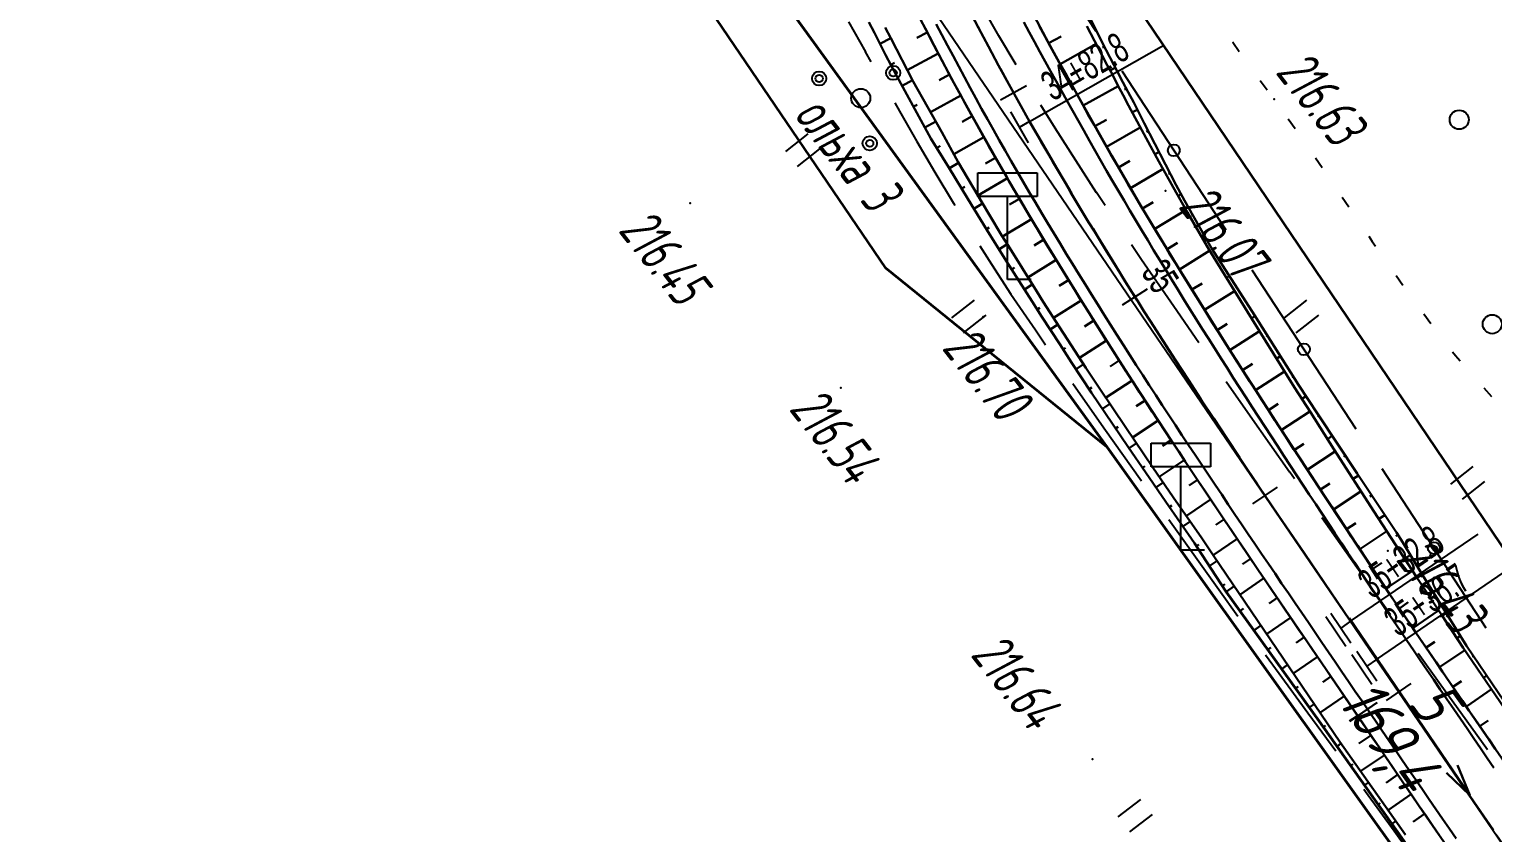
# Model space of a CAD drawing. Header units: millimetres. Extents: x -1799 to 6962, y -1020 to 4121.
# Drawn here: x 1316.7 to 1439.9, y 2685.3 to 2752.9 of the extents above; entities that cross this region are included whole.
import ezdxf

# ---------------------------------------------------------------- set-up
doc = ezdxf.new("R2010")
doc.units = ezdxf.units.MM
for name, pattern in [('CONTI', [0]), ('DASHED', [0.75, 0.5, -0.25]), ('STROT', [1.7, 0.5, -1.2])]:
    doc.linetypes.add(name, pattern=pattern)
for name, color, linetype, lineweight in [('10', 1, 'Continuous', 35), ('КОПИЯ_ОСЬ_13_ОТКОСЫ', 7, 'Continuous', 30), ('ОСЬ_ВЕРХ_ПОКРЫТИЯ_ГРАНИЦЫ_ПОЛОС', 7, 'Continuous', 30), ('ОСЬ_ВЕРХ_ПОКРЫТИЯ_ОСЬ', 1, 'Continuous', 30), ('Уклоны ПЧ', 5, 'Continuous', 30)]:
    doc.layers.add(name, color=color, linetype=linetype, lineweight=lineweight)
for name, color, linetype in [('_Ростелеком', 6, 'Continuous'), ('NAD_MDEFAULT', 7, 'CONTI'), ('PI_OTDEFAULT', 172, 'CONTI'), ('PI_TTDEFAULT', 5, 'CONTI'), ('PLN_O', 7, 'CONTI'), ('SIT_LDEFAULT', 7, 'CONTI'), ('USLZNDEFAULT', 7, 'CONTI'), ('ZAPSKDEFAULT', 7, 'CONTI'), ('КОПИЯ_ОСЬ_ТАНГЕНСЫ', 1, 'Continuous'), ('ОСЬ_ВЕРХ_ПОКРЫТИЯ_ПИКЕТЫ', 1, 'Continuous'), ('ОСЬ_ВЕРХ_ПОКРЫТИЯ_РАЗБИВКА_КРИВ', 1, 'Continuous'), ('ОСЬ_ВЕРХ_ПОКРЫТИЯ_ТАНГЕНСЫ', 1, 'Continuous'), ('разметка', 7, 'Continuous')]:
    doc.layers.add(name, color=color, linetype=linetype)
doc.styles.add('eskd', font='spds.shx', dxfattribs={"width": 1.2, "oblique": 15})
doc.styles.get("Standard").update_dxf_attribs({"font": 'arial.ttf'})
doc.styles.add('STYLE1', font='romand.shx', dxfattribs={"width": 0.9})
doc.styles.add('ГОСТ', font='', dxfattribs={"oblique": 15, "height": 4})
doc.styles.get('ГОСТ').set_extended_font_data('GOST type A')
doc.linetypes.add('кабель_связи_проект.', pattern='A,10,-1,["/",STYLE1,S=3,R=0,X=0,Y=-1.5],-4.1', length=15.1)

# ---------------------------------------------------------------- blocks, each defined once
blk = doc.blocks.new('BL_2011')
at = {"color": 0}
for p, q in [((0, 0), (0, 2.4)), ((1.6, 0), (1.6, 2.4))]:
    blk.add_line(p, q, dxfattribs=at)
blk = doc.blocks.new('BL_2009')
at = {"color": 0}
for centre, radius in [((0, 3.46), 0.6), ((0, 3.46), 0.3), ((0, 0), 0.8), ((-3.46, -1.74), 0.6), ((3.46, -1.74), 0.6), ((-3.46, -1.74), 0.3), ((3.46, -1.74), 0.3)]:
    blk.add_circle(centre, radius, dxfattribs=at)
blk = doc.blocks.new('BL_2002')
at = {"color": 0}
blk.add_circle((0, 0), 0.8, dxfattribs=at)
blk = doc.blocks.new('BL_13')
at = {"color": 0}
for p, q in [((-2.5, 7), (-2.5, 9)), ((-2.5, 9), (2.5, 9)), ((2.5, 9), (2.5, 7)), ((0, 7), (-2.5, 7)), ((0, 0), (0, 7)), ((2.5, 7), (0, 7)), ((2, 0), (0, 0))]:
    blk.add_line(p, q, dxfattribs=at)
blk = doc.blocks.new('Стрелка')
at = {"layer": 'Уклоны ПЧ', "ltscale": 2}
for points in [[(-0.02, -0.05), (-0.02, 17.97)], [(-0.02, -0.05), (-0.58, 2.62)], [(-0.02, -0.05), (0.53, 2.62)]]:
    blk.add_lwpolyline(points, dxfattribs=at)

msp = doc.modelspace()

# ---------------------------------------------------------------- linework, layer by layer
at = {"layer": '10'}
for points in [[(1030.23, 3025.88), (1104.98, 3010.61), (1151.7, 3001.47), (1215.76, 2988.7), (1216.37, 2994.4), (1243.42, 2984.29), (1269.34, 2968.88), (1297.02, 2945.02), (1332.74, 2904.56), (1362.14, 2858.92), (1384.1, 2811.27), (1401.18, 2767.78), (1401.18, 2767.78), (1485.93, 2642.5), (1601.06, 2507.03), (1669.74, 2453.01), (1726.42, 2400.56)], [(1760.12, 2342.79), (1707.96, 2376.9), (1709.7, 2385.21), (1686.99, 2406.63), (1678.74, 2414.41), (1657.2, 2434.72), (1636.59, 2448.73), (1627.17, 2455.14), (1599.4, 2478.39), (1588.97, 2490.06), (1534.41, 2551.68), (1492.27, 2600.04), (1473.16, 2624.46), (1464.33, 2635.75), (1463.27, 2637.32), (1433.87, 2680.79), (1407.41, 2717.75), (1388.78, 2732.81), (1374.56, 2753.74), (1360.6, 2810.7), (1341.33, 2850.18)]]:
    msp.add_lwpolyline(points, dxfattribs=at)
at = {"layer": '_Ростелеком', "linetype": 'кабель_связи_проект.', "lineweight": 40, "ltscale": 0.25}
msp.add_lwpolyline([(1005.3, 3011.43), (1187.78, 2973.66), (1227.2, 2956.47), (1280.34, 2925.23), (1309.93, 2895.43), (1337.92, 2857.18), (1337.92, 2857.18), (1347.9, 2838.04), (1361.04, 2811.13), (1379.45, 2756.33), (1407.41, 2717.75), (1433.87, 2680.79), (1452.86, 2652.71), (1464.81, 2636.33), (1503.78, 2587.6), (1547.89, 2537.16), (1577, 2504.26), (1600.14, 2479), (1627.71, 2455.79), (1657.2, 2434.72), (1696.71, 2398.48), (1727.09, 2370.96)], dxfattribs=at)
at = {"layer": 'PI_TTDEFAULT', "color": 5}
for p in [(1421.48, 2747.04, 216.63), (1412.33, 2739.33, 216.07), (1372.31, 2738.29, 216.45), (1396.98, 2728.71, 216.7), (1384.98, 2722.76, 216.54), (1431.05, 2709.03, 216.43), (1406.19, 2691.5, 216.64)]:
    msp.add_point(p, dxfattribs=at)
at = {"layer": 'PLN_O'}
for p, q in [((1398.79, 2764.48), (1406.46, 2752.76)), ((1408.65, 2749.42), (1417.41, 2736.03)), ((1419.6, 2732.68), (1428.36, 2719.29)), ((1430.55, 2715.95), (1439.31, 2702.56))]:
    msp.add_line(p, q, dxfattribs=at)
for centre in [(1413.03, 2742.73), (1423.98, 2725.99), (1434.93, 2709.26)]:
    msp.add_circle(centre, 0.5, dxfattribs=at)
at = {"layer": 'SIT_LDEFAULT', "color": 7}
for p, q in [((1398.3, 2752.37), (1397.03, 2754.57)), ((1385.64, 2753.54), (1387.06, 2751.03)), ((1399.75, 2749.93), (1398.3, 2752.37)), ((1417.96, 2751.86), (1417.99, 2751.82)), ((1417.99, 2751.82), (1418.54, 2751.05)), ((1387.05, 2751.03), (1387.53, 2750.19)), ((1420.3, 2748.62), (1420.9, 2747.82)), ((1389.53, 2746.73), (1389.93, 2746.04)), ((1389.92, 2746.04), (1391.4, 2743.48)), ((1403.03, 2744.61), (1401.84, 2746.52)), ((1404.77, 2741.87), (1403.03, 2744.61)), ((1422.67, 2745.39), (1423.25, 2744.58)), ((1391.4, 2743.48), (1392.91, 2740.89)), ((1406.52, 2739.16), (1404.77, 2741.87)), ((1424.95, 2742.11), (1425.51, 2741.28)), ((1392.91, 2740.89), (1394.47, 2738.29)), ((1394.47, 2738.29), (1394.58, 2738.1)), ((1407.24, 2738.1), (1406.53, 2739.17)), ((1427.2, 2738.8), (1427.76, 2737.97)), ((1396.7, 2734.7), (1397.68, 2733.14)), ((1410.31, 2733.52), (1409.46, 2734.77)), ((1429.45, 2735.5), (1429.74, 2735.07)), ((1429.73, 2735.07), (1430.01, 2734.67)), ((1397.67, 2733.14), (1399.32, 2730.62)), ((1413.03, 2729.59), (1410.31, 2733.52)), ((1431.74, 2732.21), (1432.31, 2731.39)), ((1399.32, 2730.62), (1401.37, 2727.62)), ((1415.15, 2726.54), (1413.03, 2729.59)), ((1434.08, 2728.97), (1434.68, 2728.17)), ((1401.37, 2727.62), (1402.23, 2726.38)), ((1436.5, 2725.79), (1436.75, 2725.46)), ((1436.75, 2725.46), (1437.14, 2725.02)), ((1419.46, 2720.36), (1417.43, 2723.26)), ((1404.52, 2723.1), (1407.14, 2719.39)), ((1439.12, 2722.76), (1439.78, 2722.01)), ((1422.78, 2715.66), (1419.47, 2720.36)), ((1407.14, 2719.39), (1410.3, 2714.93)), ((1423.19, 2715.09), (1422.79, 2715.66)), ((1412.61, 2711.68), (1413.74, 2710.1)), ((1425.83, 2711.32), (1425.49, 2711.81)), ((1428.43, 2707.64), (1425.83, 2711.32)), ((1413.74, 2710.1), (1416.83, 2705.77)), ((1430.73, 2704.4), (1428.43, 2707.64)), ((1416.83, 2705.77), (1418.43, 2703.54)), ((1431.27, 2703.65), (1430.73, 2704.4)), ((1420.76, 2700.29), (1421.9, 2698.71)), ((1435.36, 2697.93), (1433.59, 2700.39)), ((1421.9, 2698.71), (1424.31, 2695.4)), ((1437.69, 2694.71), (1435.36, 2697.93)), ((1424.31, 2695.4), (1426.66, 2692.21)), ((1439.44, 2692.28), (1437.69, 2694.71)), ((1429.02, 2688.99), (1429.17, 2688.78)), ((1429.17, 2688.78), (1431.58, 2685.47)), ((1431.58, 2685.47), (1433.99, 2682.14))]:
    msp.add_line(p, q, dxfattribs=at)
at = {"layer": 'КОПИЯ_ОСЬ_13_ОТКОСЫ'}
for p, q in [((1417.43, 2705.57), (1418.11, 2706.07)), ((1418.59, 2703.95), (1418.91, 2704.18)), ((1419.76, 2702.33), (1420.36, 2702.75)), ((1420.93, 2700.7), (1421.21, 2700.9)), ((1422.1, 2699.08), (1422.6, 2699.44)), ((1423.27, 2697.46), (1423.5, 2697.62)), ((1424.44, 2695.84), (1424.84, 2696.13)), ((1428.51, 2695.15), (1430.16, 2696.28)), ((1425.61, 2694.21), (1425.79, 2694.34)), ((1426.77, 2692.58), (1427.09, 2692.81)), ((1429.63, 2693.5), (1428.61, 2692.81)), ((1430.76, 2691.85), (1428.75, 2690.48)), ((1427.92, 2690.95), (1428.09, 2691.07)), ((1431.89, 2690.2), (1430.9, 2689.52)), ((1429.08, 2689.32), (1429.41, 2689.55)), ((1430.24, 2687.69), (1430.4, 2687.8)), ((1433.02, 2688.55), (1431.07, 2687.21)), ((1431.4, 2686.06), (1431.72, 2686.29)), ((1434.15, 2686.9), (1433.19, 2686.24))]:
    msp.add_line(p, q, dxfattribs=at)
for points in [[(1404.76, 2756.38), (1407.03, 2751.75), (1408.29, 2749.34), (1408.73, 2748.48), (1409.2, 2747.62), (1409.66, 2746.77), (1410.54, 2745.02), (1411.87, 2742.4), (1413.23, 2739.8), (1413.94, 2738.51), (1414.66, 2737.22), (1416.21, 2734.49), (1417.17, 2733), (1419.83, 2728.85), (1423.54, 2723.01), (1425.17, 2720.52), (1428.46, 2715.55), (1431.77, 2710.57), (1432.31, 2709.73), (1433.87, 2707.17), (1435.94, 2703.85), (1437.68, 2701.05), (1441.95, 2694.76)], [(1387.35, 2753.52), (1387.83, 2752.61), (1388.76, 2750.78), (1389.24, 2749.87), (1389.72, 2748.97), (1390.22, 2748.06), (1392.57, 2743.73), (1394.09, 2741.29), (1395.68, 2738.66), (1397.28, 2736.05), (1398.91, 2733.44), (1400.01, 2731.72), (1401.1, 2730), (1401.93, 2728.72), (1403.42, 2726.41), (1404.42, 2724.88), (1406.1, 2722.34), (1407.23, 2720.66), (1409.21, 2717.73), (1410.64, 2715.64), (1412.36, 2713.15), (1414.78, 2709.67), (1415.75, 2708.15), (1417.43, 2705.57)], [(1388.72, 2753.07), (1389.19, 2752.16), (1391.09, 2748.53), (1393.5, 2744.25), (1394.88, 2741.74), (1396.95, 2738.22), (1397.48, 2737.34), (1398.53, 2735.6), (1399.07, 2734.73), (1401.49, 2730.84), (1402.03, 2729.98), (1403.4, 2727.84), (1404.07, 2726.82), (1405.62, 2724.44), (1406.74, 2722.75), (1408.99, 2719.4), (1411.27, 2716.05), (1412.98, 2713.56), (1415.4, 2710.09), (1416.4, 2708.59), (1427, 2692.95), (1427, 2692.95), (1432.54, 2685.14)], [(1392.08, 2753.02), (1393.22, 2750.84), (1394.38, 2748.67), (1395.55, 2746.52), (1396.74, 2744.37), (1397.95, 2742.23), (1399.18, 2740.1), (1400.72, 2737.49), (1402.28, 2734.89), (1405.19, 2730.15), (1408.43, 2725.04), (1409.79, 2722.93), (1411.17, 2720.82), (1412.83, 2718.3), (1414.78, 2715.37), (1417.01, 2712.03), (1420.11, 2707.46), (1428.51, 2695.15)], [(1401.29, 2753.98), (1402.47, 2751.78), (1403.68, 2749.59), (1404.9, 2747.42), (1406.34, 2744.84), (1407.8, 2742.27), (1410.29, 2738), (1413.36, 2732.92), (1417.04, 2727.04), (1418.37, 2724.94), (1419.98, 2722.43), (1421.87, 2719.51), (1424.17, 2716.01), (1425.7, 2713.68), (1430.67, 2706.19), (1431.22, 2705.36), (1438.5, 2694.7), (1441.73, 2689.99)], [(1405.71, 2753.18), (1407.01, 2750.7), (1407.43, 2749.9), (1407.86, 2749.1), (1408.3, 2748.23), (1408.76, 2747.37), (1409.21, 2746.5), (1410.14, 2744.79), (1411.07, 2743.07), (1411.78, 2741.78), (1412.98, 2739.64), (1414.19, 2737.51), (1416.01, 2734.36), (1419.59, 2728.56), (1423.2, 2722.78), (1424.53, 2720.69), (1426.51, 2717.6), (1429.91, 2712.32), (1433.44, 2706.87), (1435.59, 2703.61), (1437.4, 2700.86), (1441.69, 2694.58)], [(1405.71, 2753.18), (1407.01, 2750.7), (1407.43, 2749.9), (1407.86, 2749.1), (1408.3, 2748.23), (1408.76, 2747.37), (1409.21, 2746.5), (1410.14, 2744.79), (1411.07, 2743.07), (1411.78, 2741.78), (1412.98, 2739.64), (1414.19, 2737.51), (1416.01, 2734.36), (1419.59, 2728.56), (1423.2, 2722.78), (1424.53, 2720.69), (1426.51, 2717.6), (1429.91, 2712.32), (1433.44, 2706.87), (1435.59, 2703.61), (1437.4, 2700.86), (1441.69, 2694.58)], [(1388.29, 2751.7), (1389.19, 2752.16)], [(1392.27, 2752.64), (1391.4, 2752.19)], [(1402.49, 2751.75), (1403.54, 2752.32)], [(1403.45, 2749.99), (1406.49, 2751.68)], [(1393.2, 2750.87), (1390.59, 2749.49)], [(1407.18, 2751.46), (1407.02, 2751.38)], [(1389.21, 2749.93), (1389.51, 2750.08)], [(1394.14, 2749.11), (1393.27, 2748.64)], [(1408.11, 2749.69), (1407.67, 2749.46)], [(1390.16, 2748.17), (1391.03, 2748.64)], [(1404.43, 2748.25), (1405.44, 2748.82)], [(1405.4, 2746.5), (1408.35, 2748.14)], [(1409.04, 2747.92), (1408.89, 2747.84)], [(1395.1, 2747.35), (1392.54, 2745.95)], [(1391.11, 2746.41), (1391.41, 2746.57)], [(1396.06, 2745.6), (1395.21, 2745.13)], [(1409.97, 2746.15), (1409.52, 2745.93)], [(1392.07, 2744.65), (1392.99, 2745.15)], [(1406.38, 2744.76), (1407.36, 2745.31)], [(1407.37, 2743.02), (1410.21, 2744.64)], [(1410.87, 2744.37), (1410.72, 2744.29)], [(1393.07, 2742.92), (1393.37, 2743.11)], [(1397.04, 2743.85), (1394.5, 2742.42)], [(1398.02, 2742.11), (1397.18, 2741.63)], [(1408.37, 2741.29), (1409.32, 2741.84)], [(1411.78, 2742.58), (1411.44, 2742.41)], [(1394.13, 2741.23), (1394.91, 2741.69)], [(1409.38, 2739.56), (1412.13, 2741.17)], [(1412.7, 2740.81), (1412.59, 2740.75)], [(1395.16, 2739.51), (1395.42, 2739.67)], [(1399.02, 2740.38), (1396.53, 2738.93)], [(1396.2, 2737.8), (1396.93, 2738.25)], [(1400.03, 2738.65), (1399.2, 2738.16)], [(1410.4, 2737.84), (1411.3, 2738.38)], [(1413.65, 2739.05), (1413.4, 2738.91)], [(1401.05, 2736.93), (1398.61, 2735.48)], [(1411.43, 2736.12), (1414.07, 2737.72)], [(1414.62, 2737.3), (1414.53, 2737.25)], [(1397.25, 2736.1), (1397.49, 2736.25)], [(1415.6, 2735.56), (1415.39, 2735.44)], [(1398.31, 2734.4), (1399, 2734.84)], [(1402.08, 2735.22), (1401.27, 2734.73)], [(1412.46, 2734.41), (1413.34, 2734.94)], [(1403.12, 2733.51), (1400.74, 2732.04)], [(1413.5, 2732.7), (1416.05, 2734.29)], [(1416.63, 2733.84), (1416.56, 2733.8)], [(1399.38, 2732.71), (1399.61, 2732.86)], [(1417.71, 2732.16), (1417.46, 2732)], [(1400.45, 2731.02), (1401.11, 2731.44)], [(1404.17, 2731.81), (1403.38, 2731.32)], [(1414.56, 2731.01), (1415.41, 2731.54)], [(1415.62, 2729.31), (1418.15, 2730.89)], [(1401.53, 2729.34), (1401.75, 2729.48)], [(1405.22, 2730.1), (1402.9, 2728.63)], [(1418.79, 2730.48), (1418.71, 2730.42)], [(1406.29, 2728.41), (1405.52, 2727.92)], [(1419.87, 2728.79), (1419.57, 2728.6)], [(1402.61, 2727.66), (1403.26, 2728.07)], [(1416.68, 2727.61), (1417.52, 2728.14)], [(1417.75, 2725.92), (1420.25, 2727.51)], [(1420.94, 2727.11), (1420.84, 2727.04)], [(1403.7, 2725.98), (1403.91, 2726.12)], [(1407.36, 2726.73), (1405.08, 2725.28)], [(1404.8, 2724.31), (1405.43, 2724.73)], [(1408.43, 2725.04), (1407.67, 2724.55)], [(1418.82, 2724.24), (1419.65, 2724.77)], [(1422.01, 2725.42), (1421.69, 2725.21)], [(1409.52, 2723.36), (1407.29, 2721.92)], [(1419.9, 2722.55), (1422.36, 2724.13)], [(1423.08, 2723.73), (1422.98, 2723.66)], [(1405.9, 2722.64), (1406.12, 2722.78)], [(1424.17, 2722.05), (1423.82, 2721.82)], [(1407.02, 2720.98), (1407.64, 2721.4)], [(1410.61, 2721.68), (1409.87, 2721.2)], [(1420.99, 2720.87), (1421.81, 2721.4)], [(1422.08, 2719.2), (1424.48, 2720.77)], [(1411.7, 2720.01), (1409.54, 2718.58)], [(1425.27, 2720.38), (1425.15, 2720.3)], [(1408.13, 2719.32), (1408.34, 2719.46)], [(1412.8, 2718.34), (1412.08, 2717.86)], [(1426.37, 2718.71), (1425.97, 2718.44)], [(1409.26, 2717.67), (1409.88, 2718.09)], [(1423.18, 2717.52), (1423.98, 2718.05)], [(1424.27, 2715.85), (1426.64, 2717.41)], [(1410.38, 2716.01), (1410.59, 2716.16)], [(1413.91, 2716.67), (1411.8, 2715.27)], [(1427.47, 2717.04), (1427.34, 2716.95)], [(1411.52, 2714.37), (1412.13, 2714.79)], [(1415.02, 2715.01), (1414.32, 2714.54)], [(1425.37, 2714.18), (1426.16, 2714.7)], [(1428.58, 2715.37), (1428.14, 2715.08)], [(1426.48, 2712.51), (1428.8, 2714.05)], [(1429.68, 2713.7), (1429.54, 2713.61)], [(1412.65, 2712.72), (1412.86, 2712.86)], [(1416.13, 2713.34), (1414.09, 2711.97)], [(1413.8, 2711.08), (1414.41, 2711.51)], [(1417.25, 2711.68), (1416.57, 2711.22)], [(1427.58, 2710.85), (1428.35, 2711.36)], [(1430.79, 2712.04), (1430.3, 2711.72)], [(1418.37, 2710.03), (1416.35, 2708.66)], [(1428.69, 2709.18), (1430.97, 2710.69)], [(1431.89, 2710.37), (1431.73, 2710.27)], [(1414.93, 2709.43), (1415.14, 2709.57)], [(1432.95, 2708.68), (1432.46, 2708.38)], [(1416.01, 2707.75), (1416.68, 2708.18)], [(1419.49, 2708.37), (1418.82, 2707.92)], [(1429.79, 2707.51), (1430.55, 2708.02)], [(1430.9, 2705.85), (1433.14, 2707.34)], [(1417.1, 2706.07), (1417.32, 2706.22)], [(1420.61, 2706.72), (1418.6, 2705.34)], [(1434, 2706.97), (1433.83, 2706.87)], [(1421.74, 2705.07), (1421.07, 2704.61)], [(1435.05, 2705.27), (1434.66, 2705.02)], [(1432.02, 2704.19), (1432.76, 2704.7)], [(1433.15, 2702.54), (1435.32, 2704.02)], [(1436.11, 2703.57), (1435.98, 2703.49)], [(1422.87, 2703.41), (1420.84, 2702.03)], [(1424, 2701.76), (1423.32, 2701.3)], [(1434.28, 2700.89), (1435, 2701.38)], [(1437.17, 2701.87), (1436.86, 2701.68)], [(1425.12, 2700.11), (1423.09, 2698.72)], [(1435.4, 2699.24), (1437.52, 2700.68)], [(1438.26, 2700.2), (1438.15, 2700.13)], [(1426.25, 2698.46), (1425.57, 2697.99)], [(1436.53, 2697.59), (1437.24, 2698.07)], [(1437.66, 2695.93), (1439.78, 2697.38)], [(1439.38, 2698.54), (1439.11, 2698.36)], [(1427.38, 2696.81), (1425.33, 2695.41)], [(1428.51, 2695.15), (1427.82, 2694.69)], [(1428.51, 2695.15), (1430.83, 2691.75), (1434.06, 2687.03), (1436.77, 2683.1), (1442.23, 2675.24), (1446.36, 2669.39), (1450.54, 2663.57), (1451.6, 2662.12)], [(1438.79, 2694.28), (1439.49, 2694.77)]]:
    msp.add_lwpolyline(points, dxfattribs=at)
at = {"layer": 'КОПИЯ_ОСЬ_13_ОТКОСЫ', "lineweight": 40, "ltscale": 7}
msp.add_lwpolyline([(1417.43, 2705.57), (1425.26, 2694.7), (1432.21, 2684.91), (1439.01, 2675.03), (1443.52, 2668.42), (1450.24, 2658.48), (1451.36, 2656.82)], dxfattribs=at)
at = {"layer": 'КОПИЯ_ОСЬ_ТАНГЕНСЫ'}
msp.add_line((1391.09, 2757.05), (1473.4, 2636.48), dxfattribs=at)
at = {"layer": 'ОСЬ_ВЕРХ_ПОКРЫТИЯ_ГРАНИЦЫ_ПОЛОС', "linetype": 'Continuous', "lineweight": 30}
for points in [[(1435.41, 2685.08), (1434.84, 2685.9), (1434.27, 2686.73), (1433.7, 2687.55), (1433.14, 2688.38), (1432.57, 2689.21), (1432.01, 2690.03), (1431.44, 2690.86), (1430.87, 2691.68), (1430.31, 2692.51), (1429.74, 2693.34), (1429.18, 2694.16), (1428.62, 2694.99), (1428.05, 2695.81), (1427.49, 2696.64), (1426.92, 2697.47), (1426.36, 2698.29), (1425.8, 2699.12), (1425.23, 2699.94), (1424.67, 2700.77), (1424.11, 2701.6), (1423.54, 2702.42), (1422.98, 2703.25), (1422.41, 2704.08), (1421.85, 2704.9), (1421.29, 2705.73), (1420.72, 2706.56), (1420.16, 2707.39), (1419.6, 2708.22), (1419.03, 2709.05), (1418.47, 2709.88), (1417.91, 2710.71), (1417.35, 2711.54), (1416.79, 2712.37), (1416.23, 2713.2), (1415.67, 2714.04), (1415.11, 2714.87), (1414.55, 2715.71), (1413.99, 2716.54), (1413.44, 2717.38), (1412.88, 2718.22), (1412.33, 2719.06), (1411.77, 2719.9), (1411.22, 2720.74), (1410.67, 2721.58), (1410.12, 2722.42), (1409.57, 2723.27), (1409.03, 2724.11), (1408.48, 2724.96), (1407.94, 2725.81), (1407.39, 2726.66), (1406.85, 2727.51), (1406.31, 2728.36), (1405.78, 2729.22), (1405.24, 2730.07), (1404.71, 2730.93), (1404.18, 2731.79), (1403.65, 2732.65), (1403.12, 2733.51), (1402.59, 2734.37), (1402.07, 2735.24), (1401.55, 2736.1), (1401.03, 2736.97), (1400.51, 2737.84), (1400, 2738.71), (1399.48, 2739.58), (1398.98, 2740.46), (1398.47, 2741.33), (1397.96, 2742.21), (1397.46, 2743.09), (1396.96, 2743.98), (1396.47, 2744.86), (1395.98, 2745.75), (1395.49, 2746.63), (1395, 2747.52), (1394.52, 2748.41), (1394.04, 2749.3), (1393.56, 2750.2), (1393.08, 2751.09), (1392.61, 2751.99), (1392.14, 2752.89), (1391.68, 2753.79)], [(1436.8, 2684.82), (1436.23, 2685.64), (1435.66, 2686.47), (1435.09, 2687.29), (1434.53, 2688.12), (1433.96, 2688.95), (1433.4, 2689.77), (1432.83, 2690.6), (1432.26, 2691.42), (1431.7, 2692.25), (1431.13, 2693.07), (1430.57, 2693.9), (1430.01, 2694.73), (1429.44, 2695.55), (1428.88, 2696.38), (1428.31, 2697.2), (1427.75, 2698.03), (1427.19, 2698.86), (1426.62, 2699.68), (1426.06, 2700.51), (1425.49, 2701.33), (1424.93, 2702.16), (1424.37, 2702.99), (1423.8, 2703.81), (1423.24, 2704.64), (1422.68, 2705.47), (1422.11, 2706.29), (1421.55, 2707.12), (1420.99, 2707.95), (1420.42, 2708.78), (1419.86, 2709.61), (1419.3, 2710.44), (1418.74, 2711.27), (1418.18, 2712.1), (1417.62, 2712.93), (1417.06, 2713.76), (1416.5, 2714.59), (1415.94, 2715.43), (1415.38, 2716.26), (1414.82, 2717.1), (1414.27, 2717.93), (1413.71, 2718.77), (1413.16, 2719.61), (1412.61, 2720.45), (1412.06, 2721.29), (1411.51, 2722.13), (1410.96, 2722.97), (1410.41, 2723.81), (1409.87, 2724.66), (1409.32, 2725.5), (1408.78, 2726.35), (1408.24, 2727.2), (1407.7, 2728.05), (1407.16, 2728.9), (1406.62, 2729.75), (1406.09, 2730.6), (1405.56, 2731.46), (1405.03, 2732.31), (1404.5, 2733.17), (1403.97, 2734.03), (1403.45, 2734.89), (1402.92, 2735.75), (1402.4, 2736.62), (1401.89, 2737.48), (1401.37, 2738.35), (1400.86, 2739.22), (1400.35, 2740.09), (1399.84, 2740.96), (1399.33, 2741.83), (1398.83, 2742.71), (1398.33, 2743.59), (1397.84, 2744.47), (1397.34, 2745.35), (1396.85, 2746.23), (1396.36, 2747.11), (1395.88, 2748), (1395.4, 2748.89), (1394.92, 2749.78), (1394.44, 2750.67), (1393.97, 2751.56), (1393.5, 2752.45), (1393.03, 2753.35)]]:
    msp.add_lwpolyline(points, dxfattribs=at)
at = {"layer": 'ОСЬ_ВЕРХ_ПОКРЫТИЯ_ГРАНИЦЫ_ПОЛОС', "linetype": 'Continuous'}
for points in [[(1439.98, 2690.78), (1439.42, 2691.6), (1438.85, 2692.42), (1438.29, 2693.25), (1437.72, 2694.07), (1437.16, 2694.89), (1436.6, 2695.72), (1436.03, 2696.54), (1435.47, 2697.37), (1434.91, 2698.19), (1434.34, 2699.02), (1433.78, 2699.84), (1433.21, 2700.67), (1432.65, 2701.49), (1432.09, 2702.32), (1431.52, 2703.14), (1430.96, 2703.97), (1430.4, 2704.79), (1429.85, 2705.61), (1429.31, 2706.43), (1428.77, 2707.24), (1428.23, 2708.06), (1427.68, 2708.87), (1427.14, 2709.69), (1426.6, 2710.51), (1426.06, 2711.32), (1425.52, 2712.14), (1424.98, 2712.95), (1424.44, 2713.77), (1423.9, 2714.59), (1423.37, 2715.41), (1422.83, 2716.22), (1422.29, 2717.04), (1421.76, 2717.86), (1421.22, 2718.68), (1420.69, 2719.49), (1420.16, 2720.31), (1419.63, 2721.13), (1419.1, 2721.95), (1418.57, 2722.77), (1418.04, 2723.59), (1417.52, 2724.42), (1416.99, 2725.24), (1416.47, 2726.06), (1415.95, 2726.89), (1415.43, 2727.71), (1414.91, 2728.53), (1414.39, 2729.36), (1413.88, 2730.19), (1413.37, 2731.01), (1412.85, 2731.84), (1412.35, 2732.67), (1411.84, 2733.5), (1411.33, 2734.33), (1410.83, 2735.17), (1410.33, 2736), (1409.83, 2736.83), (1409.33, 2737.67), (1408.84, 2738.5), (1408.34, 2739.34), (1407.85, 2740.18), (1407.37, 2741.02), (1406.88, 2741.86), (1406.4, 2742.7), (1405.92, 2743.54), (1405.44, 2744.39), (1404.97, 2745.23), (1404.5, 2746.08), (1404.03, 2746.93), (1403.56, 2747.74), (1403.11, 2748.56), (1402.65, 2749.38), (1402.2, 2750.2), (1401.74, 2751.03), (1401.3, 2751.85), (1400.85, 2752.68), (1400.41, 2753.51)], [(1401.73, 2753.15), (1402.18, 2752.33), (1402.62, 2751.51), (1403.07, 2750.69), (1403.52, 2749.87), (1403.98, 2749.05), (1404.44, 2748.23), (1404.9, 2747.42), (1405.36, 2746.57), (1405.83, 2745.73), (1406.31, 2744.89), (1406.78, 2744.05), (1407.26, 2743.21), (1407.74, 2742.37), (1408.23, 2741.53), (1408.71, 2740.69), (1409.2, 2739.86), (1409.69, 2739.02), (1410.18, 2738.19), (1410.68, 2737.36), (1411.18, 2736.52), (1411.68, 2735.69), (1412.18, 2734.86), (1412.68, 2734.03), (1413.19, 2733.21), (1413.7, 2732.38), (1414.21, 2731.55), (1414.72, 2730.73), (1415.24, 2729.9), (1415.75, 2729.08), (1416.27, 2728.25), (1416.79, 2727.43), (1417.31, 2726.61), (1417.83, 2725.79), (1418.35, 2724.97), (1418.88, 2724.14), (1419.41, 2723.32), (1419.93, 2722.51), (1420.46, 2721.69), (1420.99, 2720.87), (1421.52, 2720.05), (1422.06, 2719.23), (1422.59, 2718.41), (1423.12, 2717.6), (1423.66, 2716.78), (1424.2, 2715.96), (1424.73, 2715.15), (1425.27, 2714.33), (1425.81, 2713.52), (1426.35, 2712.7), (1426.89, 2711.88), (1427.43, 2711.07), (1427.97, 2710.25), (1428.51, 2709.44), (1429.05, 2708.62), (1429.6, 2707.81), (1430.14, 2706.99), (1430.68, 2706.17), (1431.22, 2705.36), (1431.78, 2704.55), (1432.33, 2703.73), (1432.89, 2702.92), (1433.44, 2702.11), (1434, 2701.29), (1434.55, 2700.48), (1435.11, 2699.67), (1435.66, 2698.86), (1436.22, 2698.05), (1436.77, 2697.23), (1437.33, 2696.42), (1437.88, 2695.61), (1438.44, 2694.8), (1438.99, 2693.99), (1439.55, 2693.18), (1440.1, 2692.37)]]:
    msp.add_lwpolyline(points, dxfattribs=at)
at = {"layer": 'ОСЬ_ВЕРХ_ПОКРЫТИЯ_ОСЬ'}
msp.add_lwpolyline([(1377.47, 2797.65, 0.048015), (1400.89, 2745.15), (1400.89, 2745.15), (1401.38, 2744.3), (1401.86, 2743.45), (1402.36, 2742.6), (1402.85, 2741.76), (1403.34, 2740.91), (1403.84, 2740.07), (1404.34, 2739.22), (1404.84, 2738.38), (1405.35, 2737.54), (1405.86, 2736.7), (1406.37, 2735.86), (1406.88, 2735.03), (1407.39, 2734.19), (1407.91, 2733.36), (1408.42, 2732.53), (1408.94, 2731.69), (1409.47, 2730.86), (1409.99, 2730.04), (1410.51, 2729.21), (1411.04, 2728.38), (1412.1, 2726.73), (1413.16, 2725.08), (1414.23, 2723.44), (1415.31, 2721.8), (1416.39, 2720.16), (1417.47, 2718.53), (1418.56, 2716.9), (1420.2, 2714.46), (1421.85, 2712.02), (1424.05, 2708.78), (1427.92, 2703.11), (1427.92, 2703.11), (1430.1, 2699.9), (1430.1, 2699.9), (1437.21, 2689.52), (1439.95, 2685.53)], format="xyb", dxfattribs=at)
at = {"layer": 'ОСЬ_ВЕРХ_ПОКРЫТИЯ_ПИКЕТЫ'}
for p, q in [((1398.43, 2746.99), (1400.62, 2748.2)), ((1408.7, 2729.74), (1410.81, 2731.08)), ((1408.7, 2729.74), (1410.81, 2731.08)), ((1419.69, 2712.99), (1421.76, 2714.39)), ((1430.95, 2696.45), (1433.01, 2697.86))]:
    msp.add_line(p, q, dxfattribs=at)
at = {"layer": 'ОСЬ_ВЕРХ_ПОКРЫТИЯ_РАЗБИВКА_КРИВ'}
for p, q in [((1400.89, 2745.15), (1412.2, 2751.57)), ((1399.28, 2745.97), (1400.76, 2743.36)), ((1400.89, 2745.15), (1400.02, 2744.66)), ((1427.92, 2703.11), (1438.65, 2710.44)), ((1430.1, 2699.9), (1440.84, 2707.23)), ((1426.25, 2703.78), (1427.94, 2701.3)), ((1425.83, 2703.5), (1427.52, 2701.02)), ((1427.92, 2703.11), (1427.09, 2702.54)), ((1428.02, 2700.3), (1429.71, 2697.82)), ((1428.43, 2700.58), (1430.12, 2698.1)), ((1430.1, 2699.9), (1429.28, 2699.34))]:
    msp.add_line(p, q, dxfattribs=at)
at = {"layer": 'ОСЬ_ВЕРХ_ПОКРЫТИЯ_ТАНГЕНСЫ'}
msp.add_line((1391.09, 2757.05), (1473.4, 2636.48), dxfattribs=at)
at = {"layer": 'разметка', "linetype": 'DASHED', "lineweight": 30, "ltscale": 14}
msp.add_lwpolyline([(1375.44, 2803.69), (1375.44, 2803.69), (1377.47, 2797.65, 0.036096), (1377.47, 2797.65, 0.047779), (1400.89, 2745.15, 0.018907), (1420.08, 2714.64, 0.005773), (1420.08, 2714.64), (1420.08, 2714.64)], format="xyb", dxfattribs=at)
at = {"layer": 'разметка', "linetype": 'STROT', "lineweight": 30, "ltscale": 7}
msp.add_lwpolyline([(1420.05, 2714.64), (1440.39, 2684.83, 0.00543), (1456.53, 2662.12, 0.01189), (1456.53, 2662.12, 0.000612), (1456.53, 2662.12, 0.019467), (1511.96, 2592.42, 0.000292), (1511.96, 2592.42), (1511.96, 2592.42), (1564.88, 2531.33, 0.016638), (1591.79, 2501.75, 0.021736), (1625.84, 2471.19), (1679.39, 2425.88, 0.01625), (1781.27, 2345.2), (1793.11, 2336.43, 0.037498), (1867.96, 2286.61, 0.010492), (1879.2, 2280.95, 0.037499), (1963.8, 2250.52), (1979.69, 2245.69), (1979.69, 2245.69, 0.001669), (2014.92, 2235.02), (2014.92, 2235.02)], format="xyb", dxfattribs=at)

# ---------------------------------------------------------------- block references
at = {"layer": '_Ростелеком'}
for p in [(1399.02, 2731.85), (1413.61, 2709.09)]:
    msp.add_blockref('BL_13', p, dxfattribs=at)
at = {"layer": 'USLZNDEFAULT', "color": 7, "rotation": 307.9999999999999}
msp.add_blockref('BL_2009', (1386.67, 2747.12), dxfattribs=at)
at = {"layer": 'ZAPSKDEFAULT', "color": 7, "rotation": 307.9999999999999}
for name, p in [('BL_2002', (1437.06, 2745.31)), ('BL_2011', (1380.35, 2742.64)), ('BL_2011', (1394.35, 2728.64)), ('BL_2011', (1422.35, 2728.64)), ('BL_2002', (1439.84, 2728.1)), ('BL_2011', (1436.35, 2714.64)), ('BL_2011', (1408.35, 2686.64))]:
    msp.add_blockref(name, p, dxfattribs=at)
at = {"layer": 'Уклоны ПЧ', "rotation": 34.18440794397299}
msp.add_blockref('Стрелка', (1437.94, 2688.52), dxfattribs=at)

# ---------------------------------------------------------------- texts
at = {"layer": 'NAD_MDEFAULT', "color": 7, "style": 'eskd', "oblique": 10, "width": 0.8}
msp.add_text('ольха 3', height=3.5, rotation=308, dxfattribs=at).set_placement((1380.96, 2745.67))
at = {"layer": 'PI_OTDEFAULT', "color": 172, "style": 'eskd', "oblique": 10, "width": 0.8}
for s, p in [('216.63', (1421.52, 2749.28)), ('216.07', (1413.33, 2737.99)), ('216.45', (1366.18, 2735.97)), ('216.70', (1393.43, 2726.07)), ('216.54', (1380.56, 2720.94)), ('216.43', (1431.64, 2708.29)), ('216.64', (1395.84, 2700.26))]:
    msp.add_text(s, height=3.5, rotation=308, dxfattribs=at).set_placement(p)
at = {"layer": 'ОСЬ_ВЕРХ_ПОКРЫТИЯ_ПИКЕТЫ', "width": 0.6}
msp.add_text('35', height=2.5, rotation=302.2662, dxfattribs=at).set_placement((1410.22, 2732.48))
at = {"layer": 'ОСЬ_ВЕРХ_ПОКРЫТИЯ_РАЗБИВКА_КРИВ', "width": 0.6}
for s, rotation, p in [('34+82.8', 29.5457, (1402.82, 2746.82)), ('35+32.8', 34.3203, (1429.7, 2704.93)), ('35+36.7', 34.3203, (1431.89, 2701.73))]:
    msp.add_text(s, height=2.5, rotation=rotation, dxfattribs=at).set_placement(p)
at = {"layer": 'Уклоны ПЧ', "style": 'ГОСТ', "oblique": 15}
for s, p in [('169,4', (1426.71, 2696.4)), ('5', (1432.64, 2696.2))]:
    msp.add_text(s, height=4, rotation=305.5868, dxfattribs=at).set_placement(p)

doc.saveas('drawing.dxf')
